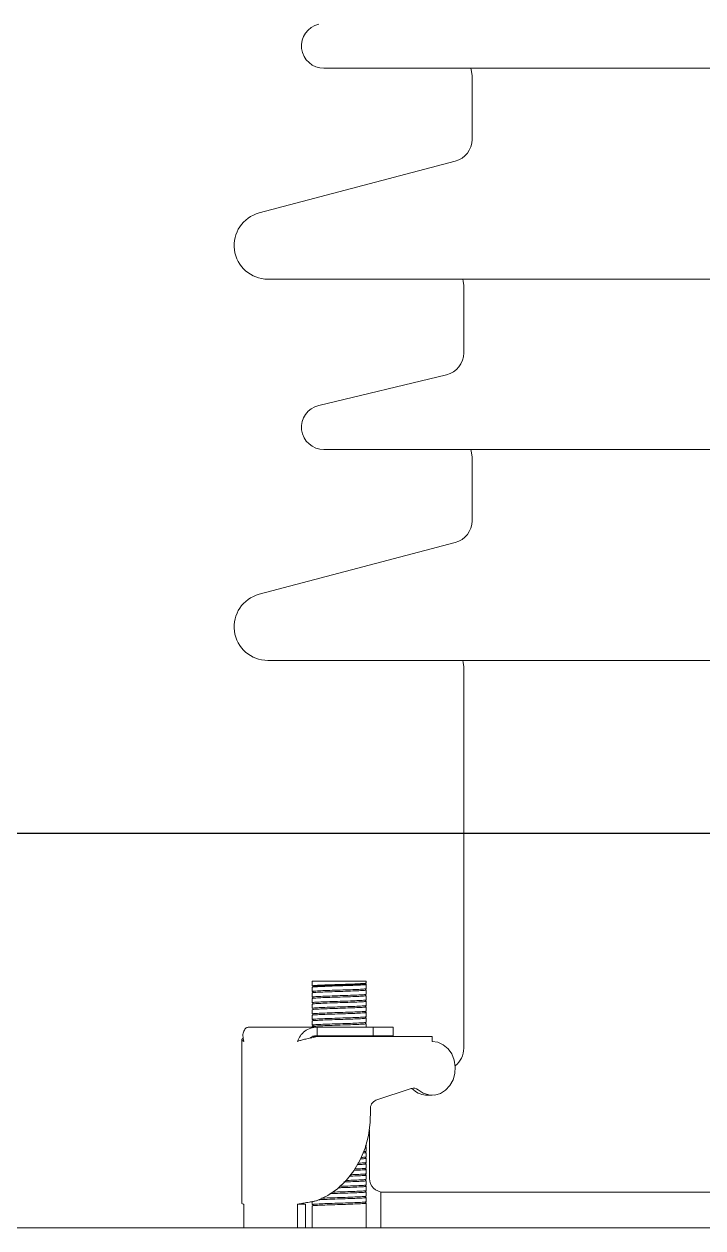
# Model space of a CAD drawing. Header units: millimetres. Extents: x 51507 to 66627, y -17810 to -7118.
# Drawn here: x 57695.4 to 57846.7, y -9228.1 to -8959.7 of the extents above; entities that cross this region are included whole.
import ezdxf

# ---------------------------------------------------------------- set-up
doc = ezdxf.new("R2010")
doc.units = ezdxf.units.MM
doc.header["$LTSCALE"] = 10
doc.layers.get('Defpoints').update_dxf_attribs({"lineweight": 25})
doc.layers.add('粗实线', color=4, linetype='Continuous', lineweight=18)

msp = doc.modelspace()

# ---------------------------------------------------------------- linework, layer by layer
at = {"layer": 'Defpoints'}
msp.add_line((51507.409, -9140.11), (66627.409, -9140.11), dxfattribs=at)
at = {"layer": '粗实线'}
for p, q in [((57762.241, -8969.611), (57972.576, -8969.611)), ((57795.241, -8971.269), (57795.241, -8985.473)), ((57791.519, -8990.307), (57747.824, -9001.861)), ((57749.741, -9016.611), (57985.076, -9016.611)), ((57793.4, -9018.043), (57793.4, -9033.043)), ((57789.568, -9037.905), (57761.073, -9044.75)), ((57762.241, -9054.611), (57972.576, -9054.611)), ((57795.241, -9056.269), (57795.241, -9070.473)), ((57791.519, -9075.307), (57747.824, -9086.861)), ((57749.741, -9101.611), (57985.076, -9101.611)), ((57793.4, -9103.043), (57793.409, -9188.052)), ((57759.651, -9173.112), (57759.651, -9174.153)), ((57759.651, -9173.112), (57771.651, -9173.112)), ((57759.651, -9174.462), (57759.651, -9175.403)), ((57771.651, -9173.528), (57771.651, -9173.112)), ((57771.651, -9174.778), (57771.651, -9173.837)), ((57771.651, -9176.028), (57771.651, -9175.087)), ((57759.651, -9175.712), (57759.651, -9176.653)), ((57759.651, -9176.962), (57759.651, -9177.903)), ((57771.651, -9177.278), (57771.651, -9176.337)), ((57771.651, -9178.528), (57771.651, -9177.587)), ((57759.651, -9178.212), (57759.651, -9179.153)), ((57759.651, -9179.462), (57759.651, -9180.403)), ((57771.651, -9179.778), (57771.651, -9178.837)), ((57771.651, -9181.028), (57771.651, -9180.087)), ((57745.557, -9183.324), (57760.757, -9183.324)), ((57759.651, -9180.712), (57759.651, -9181.653)), ((57759.651, -9181.962), (57759.651, -9182.903)), ((57759.651, -9183.212), (57759.651, -9183.324)), ((57760.757, -9183.324), (57760.757, -9185.324)), ((57760.757, -9183.324), (57773.251, -9183.324)), ((57771.651, -9182.278), (57771.651, -9181.337)), ((57771.651, -9183.324), (57771.651, -9182.587)), ((57773.251, -9183.324), (57773.251, -9185.324)), ((57777.651, -9183.324), (57773.251, -9183.324)), ((57777.651, -9185.324), (57777.651, -9183.324)), ((57759.935, -9185.424), (57760.757, -9185.424)), ((57760.757, -9185.324), (57773.251, -9185.324)), ((57760.757, -9185.424), (57786.326, -9185.424)), ((57771.651, -9185.424), (57771.651, -9185.324)), ((57777.651, -9185.324), (57773.251, -9185.324)), ((57786.326, -9185.424), (57786.326, -9186.524)), ((57743.957, -9186.158), (57743.957, -9222.599)), ((57781.702, -9197.016), (57773.845, -9199.649)), ((57785.326, -9198.524), (57786.326, -9198.524)), ((57772.409, -9206.277), (57772.409, -9217.112)), ((57771.651, -9209.778), (57771.651, -9209.689)), ((57771.651, -9211.028), (57771.651, -9210.087)), ((57771.651, -9212.278), (57771.651, -9211.337)), ((57771.651, -9213.528), (57771.651, -9212.587)), ((57771.651, -9214.778), (57771.651, -9213.837)), ((57771.651, -9216.028), (57771.651, -9215.087)), ((57771.651, -9217.278), (57771.651, -9216.337)), ((57771.651, -9218.528), (57771.651, -9217.587)), ((57771.651, -9219.778), (57771.651, -9218.837)), ((57771.651, -9221.028), (57771.651, -9220.087)), ((57774.909, -9220.112), (57774.909, -9228.112)), ((57959.909, -9220.112), (57774.909, -9220.112)), ((57744.385, -9228.112), (57744.385, -9222.833)), ((57756.385, -9222.833), (57758.118, -9222.833)), ((57756.385, -9228.112), (57756.385, -9222.833)), ((57758.118, -9228.112), (57758.118, -9222.833)), ((57759.213, -9222.33), (57759.216, -9222.33)), ((57759.651, -9222.248), (57759.651, -9222.903)), ((57759.651, -9223.212), (57759.651, -9228.112)), ((57771.651, -9222.278), (57771.651, -9221.337)), ((57771.651, -9228.112), (57771.651, -9222.587)), ((56322.409, -9228.112), (58212.409, -9228.112))]:
    msp.add_line(p, q, dxfattribs=at)
for points in [[(57794.959, -8969.611), (57795.145, -8970.293), (57795.241, -8971.269)], [(57793.19, -9016.611), (57793.304, -9017.068), (57793.4, -9018.043)], [(57794.959, -9054.611), (57795.145, -9055.293), (57795.241, -9056.269)], [(57793.19, -9101.611), (57793.303, -9102.067), (57793.4, -9103.043)], [(57786.326, -9186.524), (57787.623, -9186.714), (57788.837, -9187.271), (57789.893, -9188.16), (57790.723, -9189.326), (57791.275, -9190.694), (57791.514, -9192.177), (57791.425, -9193.683), (57791.013, -9195.115), (57790.305, -9196.383), (57789.345, -9197.407), (57788.195, -9198.123), (57786.926, -9198.484), (57785.619, -9198.468), (57784.357, -9198.076), (57783.22, -9197.334)], [(57772.6, -9201.702), (57772.583, -9204.629), (57772.197, -9207.52), (57771.449, -9210.316), (57770.356, -9212.956), (57768.941, -9215.384), (57767.234, -9217.547), (57765.273, -9219.4), (57763.098, -9220.902), (57760.757, -9222.021)]]:
    msp.add_lwpolyline(points, dxfattribs=at)
for centre, radius, start, end in [((57762.241, -8964.611), 5, 103.50795, 270), ((57790.241, -8985.473), 5, 284.81144, 0), ((57749.741, -9009.111), 7.5, 104.81144, 270), ((57788.4, -9033.043), 5, 283.50795, 0), ((57762.241, -9049.611), 5, 103.50795, 270), ((57790.241, -9070.473), 5, 284.81144, 0), ((57749.741, -9094.111), 7.5, 104.81144, 270), ((57788.409, -9188.053), 5, 308.20625, 0.00618), ((57781.139, -9198.575), 1.646, 48.95222, 70.65885), ((57782.186, -9198.49), 1.552, 48.19788, 108.17513), ((57785.359, -9193.789), 4.735, 228.46701, 269.60091), ((57774.59, -9201.505), 2, 111.86227, 185.67051), ((57775.409, -9217.112), 3, 180, 270)]:
    msp.add_arc(centre, radius, start, end, dxfattribs=at)
for points, knots in [([(57759.661, -9174.165), (57759.693, -9174.184), (57759.756, -9174.221), (57759.82, -9174.258), (57759.852, -9174.276)], [0, 0, 0, 0, 0.1104787, 0.22095284, 0.22095284, 0.22095284, 0.22095284]), ([(57771.525, -9173.54), (57771.522, -9173.554), (57771.512, -9173.593), (57770.505, -9173.658), (57768.737, -9173.737), (57766.451, -9173.815), (57764.061, -9173.893), (57761.892, -9173.971), (57760.359, -9174.049), (57759.612, -9174.11), (57759.725, -9174.144), (57759.753, -9174.153)], [0, 0, 0, 0, 0.7784438, 2.2966701, 3.8148964, 5.3331227, 6.851349, 8.3695753, 9.8878016, 11.4060279, 11.9106519, 11.9106519, 11.9106519, 11.9106519]), ([(57771.549, -9173.837), (57771.549, -9173.854), (57771.551, -9173.898), (57770.513, -9173.967), (57768.735, -9174.045), (57766.452, -9174.123), (57764.061, -9174.201), (57761.892, -9174.28), (57760.359, -9174.358), (57759.612, -9174.418), (57759.725, -9174.453), (57759.753, -9174.462)], [0, 0, 0, 0, 0.9965202, 2.48916, 3.9817997, 5.4744395, 6.9670793, 8.4597191, 9.9523589, 11.4449986, 11.9411182, 11.9411182, 11.9411182, 11.9411182]), ([(57771.525, -9174.79), (57771.522, -9174.804), (57771.512, -9174.843), (57770.505, -9174.908), (57768.737, -9174.987), (57766.451, -9175.065), (57764.061, -9175.143), (57761.892, -9175.221), (57760.359, -9175.299), (57759.612, -9175.36), (57759.725, -9175.394), (57759.753, -9175.403)], [0, 0, 0, 0, 0.7784438, 2.2966701, 3.8148964, 5.3331227, 6.851349, 8.3695753, 9.8878016, 11.4060279, 11.9106519, 11.9106519, 11.9106519, 11.9106519]), ([(57771.549, -9175.087), (57771.549, -9175.104), (57771.551, -9175.148), (57770.513, -9175.217), (57768.735, -9175.295), (57766.452, -9175.373), (57764.061, -9175.451), (57761.892, -9175.53), (57760.359, -9175.608), (57759.612, -9175.668), (57759.725, -9175.703), (57759.753, -9175.712)], [0, 0, 0, 0, 0.9965202, 2.48916, 3.9817997, 5.4744395, 6.9670793, 8.4597191, 9.9523589, 11.4449986, 11.9411182, 11.9411182, 11.9411182, 11.9411182]), ([(57771.361, -9173.638), (57771.361, -9173.656), (57771.363, -9173.699), (57770.358, -9173.769), (57768.637, -9173.847), (57766.426, -9173.925), (57764.111, -9174.003), (57762.012, -9174.081), (57760.528, -9174.159), (57759.804, -9174.22), (57759.913, -9174.255), (57759.941, -9174.263)], [0, 0, 0, 0, 0.9631684, 2.40882, 3.8544716, 5.3001231, 6.7457747, 8.1914262, 9.6370778, 11.0827294, 11.5632759, 11.5632759, 11.5632759, 11.5632759]), ([(57771.64, -9173.826), (57771.609, -9173.807), (57771.545, -9173.77), (57771.481, -9173.733), (57771.449, -9173.715)], [0, 0, 0, 0, 0.1104904, 0.22097607, 0.22097607, 0.22097607, 0.22097607]), ([(57771.64, -9175.076), (57771.609, -9175.057), (57771.545, -9175.02), (57771.481, -9174.983), (57771.449, -9174.965)], [0, 0, 0, 0, 0.1104904, 0.22097607, 0.22097607, 0.22097607, 0.22097607]), ([(57771.45, -9173.651), (57771.481, -9173.633), (57771.545, -9173.596), (57771.609, -9173.559), (57771.641, -9173.54)], [0, 0, 0, 0, 0.11047415, 0.22095284, 0.22095284, 0.22095284, 0.22095284]), ([(57771.45, -9174.901), (57771.481, -9174.883), (57771.545, -9174.846), (57771.609, -9174.809), (57771.641, -9174.79)], [0, 0, 0, 0, 0.11047415, 0.22095284, 0.22095284, 0.22095284, 0.22095284]), ([(57759.661, -9175.415), (57759.693, -9175.434), (57759.756, -9175.471), (57759.82, -9175.508), (57759.852, -9175.526)], [0, 0, 0, 0, 0.1104787, 0.22095284, 0.22095284, 0.22095284, 0.22095284]), ([(57759.661, -9176.665), (57759.693, -9176.684), (57759.756, -9176.721), (57759.82, -9176.758), (57759.852, -9176.776)], [0, 0, 0, 0, 0.1104787, 0.22095284, 0.22095284, 0.22095284, 0.22095284]), ([(57759.661, -9177.915), (57759.693, -9177.934), (57759.756, -9177.971), (57759.82, -9178.008), (57759.852, -9178.026)], [0, 0, 0, 0, 0.1104787, 0.22095284, 0.22095284, 0.22095284, 0.22095284]), ([(57771.525, -9176.04), (57771.522, -9176.054), (57771.512, -9176.093), (57770.505, -9176.158), (57768.737, -9176.237), (57766.451, -9176.315), (57764.061, -9176.393), (57761.892, -9176.471), (57760.359, -9176.549), (57759.612, -9176.61), (57759.725, -9176.644), (57759.753, -9176.653)], [0, 0, 0, 0, 0.7784438, 2.2966701, 3.8148964, 5.3331227, 6.851349, 8.3695753, 9.8878016, 11.4060279, 11.9106519, 11.9106519, 11.9106519, 11.9106519]), ([(57771.549, -9176.337), (57771.549, -9176.354), (57771.551, -9176.398), (57770.513, -9176.467), (57768.735, -9176.545), (57766.452, -9176.623), (57764.061, -9176.701), (57761.892, -9176.78), (57760.359, -9176.858), (57759.612, -9176.918), (57759.725, -9176.953), (57759.753, -9176.962)], [0, 0, 0, 0, 0.9965202, 2.48916, 3.9817997, 5.4744395, 6.9670793, 8.4597191, 9.9523589, 11.4449986, 11.9411182, 11.9411182, 11.9411182, 11.9411182]), ([(57771.525, -9177.29), (57771.522, -9177.304), (57771.512, -9177.343), (57770.505, -9177.408), (57768.737, -9177.487), (57766.451, -9177.565), (57764.061, -9177.643), (57761.892, -9177.721), (57760.359, -9177.799), (57759.612, -9177.86), (57759.725, -9177.894), (57759.753, -9177.903)], [0, 0, 0, 0, 0.7784438, 2.2966701, 3.8148964, 5.3331227, 6.851349, 8.3695753, 9.8878016, 11.4060279, 11.9106519, 11.9106519, 11.9106519, 11.9106519]), ([(57771.549, -9177.587), (57771.549, -9177.604), (57771.551, -9177.648), (57770.513, -9177.717), (57768.735, -9177.795), (57766.452, -9177.873), (57764.061, -9177.951), (57761.892, -9178.03), (57760.359, -9178.108), (57759.612, -9178.168), (57759.725, -9178.203), (57759.753, -9178.212)], [0, 0, 0, 0, 0.9965202, 2.48916, 3.9817997, 5.4744395, 6.9670793, 8.4597191, 9.9523589, 11.4449986, 11.9411182, 11.9411182, 11.9411182, 11.9411182]), ([(57771.64, -9176.326), (57771.609, -9176.307), (57771.545, -9176.27), (57771.481, -9176.233), (57771.449, -9176.215)], [0, 0, 0, 0, 0.1104904, 0.22097607, 0.22097607, 0.22097607, 0.22097607]), ([(57771.64, -9177.576), (57771.609, -9177.557), (57771.545, -9177.52), (57771.481, -9177.483), (57771.449, -9177.465)], [0, 0, 0, 0, 0.1104904, 0.22097607, 0.22097607, 0.22097607, 0.22097607]), ([(57771.45, -9176.151), (57771.481, -9176.133), (57771.545, -9176.096), (57771.609, -9176.059), (57771.641, -9176.04)], [0, 0, 0, 0, 0.11047415, 0.22095284, 0.22095284, 0.22095284, 0.22095284]), ([(57771.45, -9177.401), (57771.481, -9177.383), (57771.545, -9177.346), (57771.609, -9177.309), (57771.641, -9177.29)], [0, 0, 0, 0, 0.11047415, 0.22095284, 0.22095284, 0.22095284, 0.22095284]), ([(57759.661, -9179.165), (57759.693, -9179.184), (57759.756, -9179.221), (57759.82, -9179.258), (57759.852, -9179.276)], [0, 0, 0, 0, 0.1104787, 0.22095284, 0.22095284, 0.22095284, 0.22095284]), ([(57759.661, -9180.415), (57759.693, -9180.434), (57759.756, -9180.471), (57759.82, -9180.508), (57759.852, -9180.526)], [0, 0, 0, 0, 0.1104787, 0.22095284, 0.22095284, 0.22095284, 0.22095284]), ([(57771.525, -9178.54), (57771.522, -9178.554), (57771.512, -9178.593), (57770.505, -9178.658), (57768.737, -9178.737), (57766.451, -9178.815), (57764.061, -9178.893), (57761.892, -9178.971), (57760.359, -9179.049), (57759.612, -9179.11), (57759.725, -9179.144), (57759.753, -9179.153)], [0, 0, 0, 0, 0.7784438, 2.2966701, 3.8148964, 5.3331227, 6.851349, 8.3695753, 9.8878016, 11.4060279, 11.9106519, 11.9106519, 11.9106519, 11.9106519]), ([(57771.549, -9178.837), (57771.549, -9178.854), (57771.551, -9178.898), (57770.513, -9178.967), (57768.735, -9179.045), (57766.452, -9179.123), (57764.061, -9179.201), (57761.892, -9179.28), (57760.359, -9179.358), (57759.612, -9179.418), (57759.725, -9179.453), (57759.753, -9179.462)], [0, 0, 0, 0, 0.9965202, 2.48916, 3.9817997, 5.4744395, 6.9670793, 8.4597191, 9.9523589, 11.4449986, 11.9411182, 11.9411182, 11.9411182, 11.9411182]), ([(57771.525, -9179.79), (57771.522, -9179.804), (57771.512, -9179.843), (57770.505, -9179.908), (57768.737, -9179.987), (57766.451, -9180.065), (57764.061, -9180.143), (57761.892, -9180.221), (57760.359, -9180.299), (57759.612, -9180.36), (57759.725, -9180.394), (57759.753, -9180.403)], [0, 0, 0, 0, 0.7784438, 2.2966701, 3.8148964, 5.3331227, 6.851349, 8.3695753, 9.8878016, 11.4060279, 11.9106519, 11.9106519, 11.9106519, 11.9106519]), ([(57771.549, -9180.087), (57771.549, -9180.104), (57771.551, -9180.148), (57770.513, -9180.217), (57768.735, -9180.295), (57766.452, -9180.373), (57764.061, -9180.451), (57761.892, -9180.53), (57760.359, -9180.608), (57759.612, -9180.668), (57759.725, -9180.703), (57759.753, -9180.712)], [0, 0, 0, 0, 0.9965202, 2.48916, 3.9817997, 5.4744395, 6.9670793, 8.4597191, 9.9523589, 11.4449986, 11.9411182, 11.9411182, 11.9411182, 11.9411182]), ([(57771.64, -9178.826), (57771.609, -9178.807), (57771.545, -9178.77), (57771.481, -9178.733), (57771.449, -9178.715)], [0, 0, 0, 0, 0.1104904, 0.22097607, 0.22097607, 0.22097607, 0.22097607]), ([(57771.64, -9180.076), (57771.609, -9180.057), (57771.545, -9180.02), (57771.481, -9179.983), (57771.449, -9179.965)], [0, 0, 0, 0, 0.1104904, 0.22097607, 0.22097607, 0.22097607, 0.22097607]), ([(57771.45, -9178.651), (57771.481, -9178.633), (57771.545, -9178.596), (57771.609, -9178.559), (57771.641, -9178.54)], [0, 0, 0, 0, 0.11047415, 0.22095284, 0.22095284, 0.22095284, 0.22095284]), ([(57771.45, -9179.901), (57771.481, -9179.883), (57771.545, -9179.846), (57771.609, -9179.809), (57771.641, -9179.79)], [0, 0, 0, 0, 0.11047415, 0.22095284, 0.22095284, 0.22095284, 0.22095284]), ([(57744.385, -9186.524), (57744.293, -9186.097), (57744.108, -9185.242), (57744.365, -9184.171), (57744.89, -9183.456), (57745.34, -9183.367), (57745.557, -9183.324)], [0, 0, 0, 0, 0.9869099, 1.9745469, 2.9621881, 3.874729, 3.874729, 3.874729, 3.874729]), ([(57759.661, -9181.665), (57759.693, -9181.684), (57759.756, -9181.721), (57759.82, -9181.758), (57759.852, -9181.776)], [0, 0, 0, 0, 0.1104787, 0.22095284, 0.22095284, 0.22095284, 0.22095284]), ([(57759.661, -9182.915), (57759.693, -9182.934), (57759.756, -9182.971), (57759.82, -9183.008), (57759.852, -9183.026)], [0, 0, 0, 0, 0.1104787, 0.22095284, 0.22095284, 0.22095284, 0.22095284]), ([(57771.525, -9181.04), (57771.522, -9181.054), (57771.512, -9181.093), (57770.505, -9181.158), (57768.737, -9181.237), (57766.451, -9181.315), (57764.061, -9181.393), (57761.892, -9181.471), (57760.359, -9181.549), (57759.612, -9181.61), (57759.725, -9181.644), (57759.753, -9181.653)], [0, 0, 0, 0, 0.7784438, 2.2966701, 3.8148964, 5.3331227, 6.851349, 8.3695753, 9.8878016, 11.4060279, 11.9106519, 11.9106519, 11.9106519, 11.9106519]), ([(57771.549, -9181.337), (57771.549, -9181.354), (57771.551, -9181.398), (57770.513, -9181.467), (57768.735, -9181.545), (57766.452, -9181.623), (57764.061, -9181.701), (57761.892, -9181.78), (57760.359, -9181.858), (57759.612, -9181.918), (57759.725, -9181.953), (57759.753, -9181.962)], [0, 0, 0, 0, 0.9965202, 2.48916, 3.9817997, 5.4744395, 6.9670793, 8.4597191, 9.9523589, 11.4449986, 11.9411182, 11.9411182, 11.9411182, 11.9411182]), ([(57771.525, -9182.29), (57771.522, -9182.304), (57771.512, -9182.343), (57770.505, -9182.408), (57768.737, -9182.487), (57766.451, -9182.565), (57764.061, -9182.643), (57761.892, -9182.721), (57760.359, -9182.799), (57759.612, -9182.86), (57759.725, -9182.894), (57759.753, -9182.903)], [0, 0, 0, 0, 0.7784438, 2.2966701, 3.8148964, 5.3331227, 6.851349, 8.3695753, 9.8878016, 11.4060279, 11.9106519, 11.9106519, 11.9106519, 11.9106519]), ([(57771.549, -9182.587), (57771.549, -9182.604), (57771.551, -9182.648), (57770.513, -9182.717), (57768.735, -9182.795), (57766.452, -9182.873), (57764.061, -9182.951), (57761.892, -9183.03), (57760.359, -9183.108), (57759.612, -9183.168), (57759.725, -9183.203), (57759.753, -9183.212)], [0, 0, 0, 0, 0.9965202, 2.48916, 3.9817997, 5.4744395, 6.9670793, 8.4597191, 9.9523589, 11.4449986, 11.9411182, 11.9411182, 11.9411182, 11.9411182]), ([(57771.64, -9181.326), (57771.609, -9181.307), (57771.545, -9181.27), (57771.481, -9181.233), (57771.449, -9181.215)], [0, 0, 0, 0, 0.1104904, 0.22097607, 0.22097607, 0.22097607, 0.22097607]), ([(57771.64, -9182.576), (57771.609, -9182.557), (57771.545, -9182.52), (57771.481, -9182.483), (57771.449, -9182.465)], [0, 0, 0, 0, 0.1104904, 0.22097607, 0.22097607, 0.22097607, 0.22097607]), ([(57771.45, -9181.151), (57771.481, -9181.133), (57771.545, -9181.096), (57771.609, -9181.059), (57771.641, -9181.04)], [0, 0, 0, 0, 0.11047415, 0.22095284, 0.22095284, 0.22095284, 0.22095284]), ([(57771.45, -9182.401), (57771.481, -9182.383), (57771.545, -9182.346), (57771.609, -9182.309), (57771.641, -9182.29)], [0, 0, 0, 0, 0.11047415, 0.22095284, 0.22095284, 0.22095284, 0.22095284]), ([(57744.286, -9185.864), (57744.205, -9185.901), (57743.922, -9186.029), (57743.898, -9186.249), (57744.223, -9186.432), (57744.385, -9186.524)], [0, 0, 0, 0, 0.1765488, 0.6199732, 1.0633975, 1.0633975, 1.0633975, 1.0633975]), ([(57756.385, -9186.524), (57756.579, -9186.451), (57756.985, -9186.297), (57757.923, -9186.063), (57759.011, -9185.821), (57760.001, -9185.608), (57760.544, -9185.476), (57760.757, -9185.424)], [0, 0, 0, 0, 0.8983966, 1.8898116, 2.8812547, 3.8726972, 4.5113221, 4.5113221, 4.5113221, 4.5113221]), ([(57759.184, -9185.775), (57759.246, -9185.739), (57759.366, -9185.67), (57759.474, -9185.601), (57759.526, -9185.568)], [0, 0, 0, 0, 0.21006318, 0.39984575, 0.39984575, 0.39984575, 0.39984575]), ([(57761.099, -9185.266), (57760.873, -9185.277), (57760.108, -9185.314), (57759.618, -9185.36), (57759.726, -9185.394), (57759.753, -9185.403)], [0, 0, 0, 0, 0.3483254, 1.1831463, 1.4606218, 1.4606218, 1.4606218, 1.4606218]), ([(57767.835, -9185.324), (57767.374, -9185.34), (57766.441, -9185.374), (57765.431, -9185.407), (57764.92, -9185.424)], [0, 0, 0, 0, 1.4401825, 2.9165275, 2.9165275, 2.9165275, 2.9165275]), ([(57771.64, -9210.076), (57771.609, -9210.057), (57771.545, -9210.02), (57771.481, -9209.983), (57771.449, -9209.965)], [0, 0, 0, 0, 0.1104904, 0.22097607, 0.22097607, 0.22097607, 0.22097607]), ([(57771.45, -9209.901), (57771.481, -9209.883), (57771.545, -9209.846), (57771.609, -9209.809), (57771.641, -9209.79)], [0, 0, 0, 0, 0.11047415, 0.22095284, 0.22095284, 0.22095284, 0.22095284]), ([(57771.549, -9212.587), (57771.542, -9212.604), (57771.526, -9212.648), (57770.987, -9212.692), (57770.386, -9212.718), (57770.373, -9212.719)], [0, 0, 0, 0, 0.4726634, 1.1806432, 1.1959844, 1.1959844, 1.1959844, 1.1959844]), ([(57771.525, -9212.29), (57771.527, -9212.304), (57771.533, -9212.339), (57770.935, -9212.375), (57770.562, -9212.397)], [0, 0, 0, 0, 0.36849673, 0.98267185, 0.98267185, 0.98267185, 0.98267185]), ([(57771.549, -9211.337), (57771.573, -9211.354), (57771.614, -9211.383), (57771.16, -9211.413), (57770.976, -9211.424)], [0, 0, 0, 0, 0.36984542, 0.62172805, 0.62172805, 0.62172805, 0.62172805]), ([(57771.525, -9211.04), (57771.543, -9211.054), (57771.573, -9211.076), (57771.217, -9211.099), (57771.069, -9211.109)], [0, 0, 0, 0, 0.28752573, 0.49167766, 0.49167766, 0.49167766, 0.49167766]), ([(57771.64, -9211.326), (57771.609, -9211.307), (57771.545, -9211.27), (57771.481, -9211.233), (57771.449, -9211.215)], [0, 0, 0, 0, 0.1104904, 0.22097607, 0.22097607, 0.22097607, 0.22097607]), ([(57771.64, -9212.576), (57771.609, -9212.557), (57771.545, -9212.52), (57771.481, -9212.483), (57771.449, -9212.465)], [0, 0, 0, 0, 0.1104904, 0.22097607, 0.22097607, 0.22097607, 0.22097607]), ([(57771.45, -9211.151), (57771.481, -9211.133), (57771.545, -9211.096), (57771.609, -9211.059), (57771.641, -9211.04)], [0, 0, 0, 0, 0.11047415, 0.22095284, 0.22095284, 0.22095284, 0.22095284]), ([(57771.45, -9212.401), (57771.481, -9212.383), (57771.545, -9212.346), (57771.609, -9212.309), (57771.641, -9212.29)], [0, 0, 0, 0, 0.11047415, 0.22095284, 0.22095284, 0.22095284, 0.22095284]), ([(57771.549, -9215.087), (57771.548, -9215.104), (57771.546, -9215.148), (57770.59, -9215.214), (57769.416, -9215.263), (57768.867, -9215.286)], [0, 0, 0, 0, 0.7098574, 1.7731188, 2.7056821, 2.7056821, 2.7056821, 2.7056821]), ([(57771.525, -9214.79), (57771.52, -9214.804), (57771.507, -9214.843), (57770.633, -9214.902), (57769.532, -9214.949), (57769.053, -9214.969)], [0, 0, 0, 0, 0.5588113, 1.6486805, 2.4894698, 2.4894698, 2.4894698, 2.4894698]), ([(57771.549, -9213.837), (57771.546, -9213.854), (57771.539, -9213.898), (57770.784, -9213.953), (57769.896, -9213.99), (57769.62, -9214.002)], [0, 0, 0, 0, 0.6153172, 1.5369713, 1.9511382, 1.9511382, 1.9511382, 1.9511382]), ([(57771.525, -9213.54), (57771.519, -9213.554), (57771.501, -9213.593), (57770.831, -9213.641), (57770.015, -9213.676), (57769.806, -9213.685)], [0, 0, 0, 0, 0.4792975, 1.4140882, 1.7354266, 1.7354266, 1.7354266, 1.7354266]), ([(57771.64, -9213.826), (57771.609, -9213.807), (57771.545, -9213.77), (57771.481, -9213.733), (57771.449, -9213.715)], [0, 0, 0, 0, 0.1104904, 0.22097607, 0.22097607, 0.22097607, 0.22097607]), ([(57771.64, -9215.076), (57771.609, -9215.057), (57771.545, -9215.02), (57771.481, -9214.983), (57771.449, -9214.965)], [0, 0, 0, 0, 0.1104904, 0.22097607, 0.22097607, 0.22097607, 0.22097607]), ([(57771.45, -9213.651), (57771.481, -9213.633), (57771.545, -9213.596), (57771.609, -9213.559), (57771.641, -9213.54)], [0, 0, 0, 0, 0.11047415, 0.22095284, 0.22095284, 0.22095284, 0.22095284]), ([(57771.45, -9214.901), (57771.481, -9214.883), (57771.545, -9214.846), (57771.609, -9214.809), (57771.641, -9214.79)], [0, 0, 0, 0, 0.11047415, 0.22095284, 0.22095284, 0.22095284, 0.22095284]), ([(57771.549, -9217.587), (57771.549, -9217.604), (57771.552, -9217.648), (57770.509, -9217.717), (57768.821, -9217.792), (57767.384, -9217.841), (57766.714, -9217.863)], [0, 0, 0, 0, 0.9164166, 2.289073, 3.6617294, 4.8607286, 4.8607286, 4.8607286, 4.8607286]), ([(57771.525, -9217.29), (57771.522, -9217.304), (57771.512, -9217.343), (57770.5, -9217.408), (57768.915, -9217.479), (57767.593, -9217.524), (57767.036, -9217.543)], [0, 0, 0, 0, 0.7131889, 2.1041463, 3.4951036, 4.5080521, 4.5080521, 4.5080521, 4.5080521]), ([(57771.549, -9216.337), (57771.55, -9216.354), (57771.554, -9216.398), (57770.496, -9216.467), (57769.201, -9216.527), (57768.233, -9216.56), (57768.018, -9216.567)], [0, 0, 0, 0, 0.8040532, 2.0084059, 3.2127586, 3.5563599, 3.5563599, 3.5563599, 3.5563599]), ([(57771.525, -9216.04), (57771.522, -9216.054), (57771.514, -9216.093), (57770.484, -9216.158), (57769.285, -9216.215), (57768.42, -9216.245), (57768.302, -9216.249)], [0, 0, 0, 0, 0.6225222, 1.8366491, 3.050776, 3.2417155, 3.2417155, 3.2417155, 3.2417155]), ([(57771.64, -9216.326), (57771.609, -9216.307), (57771.545, -9216.27), (57771.481, -9216.233), (57771.449, -9216.215)], [0, 0, 0, 0, 0.1104904, 0.22097607, 0.22097607, 0.22097607, 0.22097607]), ([(57771.64, -9217.576), (57771.609, -9217.557), (57771.545, -9217.52), (57771.481, -9217.483), (57771.449, -9217.465)], [0, 0, 0, 0, 0.1104904, 0.22097607, 0.22097607, 0.22097607, 0.22097607]), ([(57771.45, -9216.151), (57771.481, -9216.133), (57771.545, -9216.096), (57771.609, -9216.059), (57771.641, -9216.04)], [0, 0, 0, 0, 0.11047415, 0.22095284, 0.22095284, 0.22095284, 0.22095284]), ([(57771.45, -9217.401), (57771.481, -9217.383), (57771.545, -9217.346), (57771.609, -9217.309), (57771.641, -9217.29)], [0, 0, 0, 0, 0.11047415, 0.22095284, 0.22095284, 0.22095284, 0.22095284]), ([(57771.549, -9220.087), (57771.549, -9220.104), (57771.551, -9220.148), (57770.514, -9220.217), (57768.73, -9220.295), (57766.471, -9220.373), (57764.598, -9220.432), (57763.725, -9220.465), (57763.542, -9220.472)], [0, 0, 0, 0, 1.087553, 2.7165464, 4.3455399, 5.9745333, 7.6035267, 8.0345088, 8.0345088, 8.0345088, 8.0345088]), ([(57771.525, -9219.79), (57771.522, -9219.804), (57771.512, -9219.843), (57770.505, -9219.908), (57768.74, -9219.987), (57766.454, -9220.064), (57764.905, -9220.116), (57764.137, -9220.141)], [0, 0, 0, 0, 0.8449491, 2.492883, 4.1408168, 5.7887507, 7.4091655, 7.4091655, 7.4091655, 7.4091655]), ([(57771.549, -9218.837), (57771.549, -9218.854), (57771.551, -9218.898), (57770.512, -9218.967), (57768.737, -9219.045), (57766.875, -9219.109), (57765.754, -9219.146), (57765.412, -9219.157)], [0, 0, 0, 0, 1.0024157, 2.5038861, 4.0053565, 5.5068269, 6.1634101, 6.1634101, 6.1634101, 6.1634101]), ([(57771.525, -9218.54), (57771.522, -9218.554), (57771.512, -9218.593), (57770.505, -9218.658), (57768.738, -9218.737), (57766.981, -9218.796), (57765.968, -9218.83), (57765.734, -9218.838)], [0, 0, 0, 0, 0.7815647, 2.3058777, 3.8301907, 5.3545038, 5.8113631, 5.8113631, 5.8113631, 5.8113631]), ([(57771.64, -9218.826), (57771.609, -9218.807), (57771.545, -9218.77), (57771.481, -9218.733), (57771.449, -9218.715)], [0, 0, 0, 0, 0.1104904, 0.22097607, 0.22097607, 0.22097607, 0.22097607]), ([(57771.64, -9220.076), (57771.609, -9220.057), (57771.545, -9220.02), (57771.481, -9219.983), (57771.449, -9219.965)], [0, 0, 0, 0, 0.1104904, 0.22097607, 0.22097607, 0.22097607, 0.22097607]), ([(57771.45, -9218.651), (57771.481, -9218.633), (57771.545, -9218.596), (57771.609, -9218.559), (57771.641, -9218.54)], [0, 0, 0, 0, 0.11047415, 0.22095284, 0.22095284, 0.22095284, 0.22095284]), ([(57771.45, -9219.901), (57771.481, -9219.883), (57771.545, -9219.846), (57771.609, -9219.809), (57771.641, -9219.79)], [0, 0, 0, 0, 0.11047415, 0.22095284, 0.22095284, 0.22095284, 0.22095284]), ([(57744.385, -9222.833), (57744.273, -9222.797), (57744.055, -9222.729), (57743.942, -9222.65), (57743.965, -9222.606), (57743.969, -9222.599)], [0, 0, 0, 0, 0.24124775, 0.46879594, 0.51333989, 0.51333989, 0.51333989, 0.51333989]), ([(57760.757, -9222.021), (57760.533, -9222.071), (57760.095, -9222.167), (57759.384, -9222.3), (57758.702, -9222.421), (57757.891, -9222.56), (57757.027, -9222.708), (57756.59, -9222.793), (57756.385, -9222.833)], [0, 0, 0, 0, 0.6655219, 1.2998719, 1.9030822, 2.4751942, 3.5218951, 4.4463441, 4.4463441, 4.4463441, 4.4463441]), ([(57759.661, -9222.915), (57759.693, -9222.934), (57759.756, -9222.971), (57759.82, -9223.008), (57759.852, -9223.026)], [0, 0, 0, 0, 0.1104787, 0.22095284, 0.22095284, 0.22095284, 0.22095284]), ([(57771.525, -9222.29), (57771.522, -9222.304), (57771.512, -9222.343), (57770.505, -9222.408), (57768.737, -9222.487), (57766.451, -9222.565), (57764.061, -9222.643), (57761.892, -9222.721), (57760.359, -9222.799), (57759.612, -9222.86), (57759.725, -9222.894), (57759.753, -9222.903)], [0, 0, 0, 0, 0.7784438, 2.2966701, 3.8148964, 5.3331227, 6.851349, 8.3695753, 9.8878016, 11.4060279, 11.9106519, 11.9106519, 11.9106519, 11.9106519]), ([(57771.549, -9222.587), (57771.549, -9222.604), (57771.551, -9222.648), (57770.513, -9222.717), (57768.735, -9222.795), (57766.452, -9222.873), (57764.061, -9222.951), (57761.892, -9223.03), (57760.359, -9223.108), (57759.612, -9223.168), (57759.725, -9223.203), (57759.753, -9223.212)], [0, 0, 0, 0, 0.9965202, 2.48916, 3.9817997, 5.4744395, 6.9670793, 8.4597191, 9.9523589, 11.4449986, 11.9411182, 11.9411182, 11.9411182, 11.9411182]), ([(57771.549, -9221.337), (57771.549, -9221.354), (57771.551, -9221.398), (57770.512, -9221.467), (57768.736, -9221.545), (57766.447, -9221.623), (57764.078, -9221.701), (57762.147, -9221.768), (57761.388, -9221.81), (57761.111, -9221.824)], [0, 0, 0, 0, 1.1195618, 2.7964998, 4.4734378, 6.1503758, 7.8273138, 9.5042518, 10.4683178, 10.4683178, 10.4683178, 10.4683178]), ([(57771.525, -9221.04), (57771.522, -9221.054), (57771.512, -9221.093), (57770.505, -9221.158), (57768.739, -9221.237), (57766.442, -9221.315), (57764.095, -9221.393), (57762.401, -9221.45), (57761.811, -9221.48), (57761.721, -9221.485)], [0, 0, 0, 0, 0.8851543, 2.6115018, 4.3378493, 6.0641968, 7.7905442, 9.5168917, 9.8265025, 9.8265025, 9.8265025, 9.8265025]), ([(57771.64, -9221.326), (57771.609, -9221.307), (57771.545, -9221.27), (57771.481, -9221.233), (57771.449, -9221.215)], [0, 0, 0, 0, 0.1104904, 0.22097607, 0.22097607, 0.22097607, 0.22097607]), ([(57771.64, -9222.576), (57771.609, -9222.557), (57771.545, -9222.52), (57771.481, -9222.483), (57771.449, -9222.465)], [0, 0, 0, 0, 0.1104904, 0.22097607, 0.22097607, 0.22097607, 0.22097607]), ([(57771.45, -9221.151), (57771.481, -9221.133), (57771.545, -9221.096), (57771.609, -9221.059), (57771.641, -9221.04)], [0, 0, 0, 0, 0.11047415, 0.22095284, 0.22095284, 0.22095284, 0.22095284]), ([(57771.45, -9222.401), (57771.481, -9222.383), (57771.545, -9222.346), (57771.609, -9222.309), (57771.641, -9222.29)], [0, 0, 0, 0, 0.11047415, 0.22095284, 0.22095284, 0.22095284, 0.22095284])]:
    msp.add_open_spline(points, degree=3, knots=knots, dxfattribs=at)
for points in [[(57760.757, -9183.324), (57760.26, -9183.372), (57759.267, -9183.468), (57757.951, -9184.208), (57756.91, -9185.266), (57756.56, -9186.105), (57756.385, -9186.524)], [(57760.757, -9185.324), (57760.486, -9185.34), (57759.944, -9185.373), (57759.463, -9185.575), (57759.222, -9185.675)]]:
    msp.add_open_spline(points, degree=3, dxfattribs=at)

doc.saveas('drawing.dxf')
